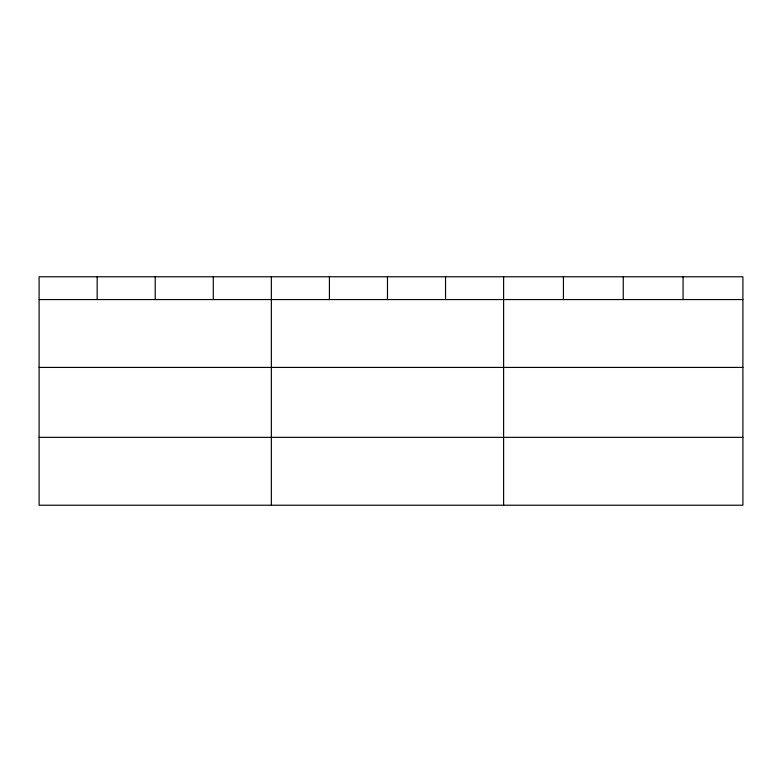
<?xml version="1.0" encoding="UTF-8"?>
<svg xmlns="http://www.w3.org/2000/svg" width="782" height="782" viewBox="0 0 782 782"><rect width="100%" height="100%" fill="white"/><g stroke="black" fill="none" stroke-linecap="round" stroke-linejoin="round"><path stroke-width="1.17" d="M742.9 367.423L742.9 276.779L39.1 276.779L39.1 505.221L742.9 505.221L742.9 367.423L39.1 367.423M39.1 299.555L742.9 299.555M39.1 437.353L742.9 437.353M683.077 276.779L683.077 299.555M623.254 276.779L623.254 299.555M563.431 276.779L563.431 299.555M503.608 276.779L503.608 505.221M445.545 276.779L445.545 299.555M387.481 276.779L387.481 299.555M329.418 276.779L329.418 299.555M271.354 276.779L271.354 505.221M213.291 276.779L213.291 299.555M155.227 276.779L155.227 299.555M97.164 276.779L97.164 299.555"/></g></svg>
